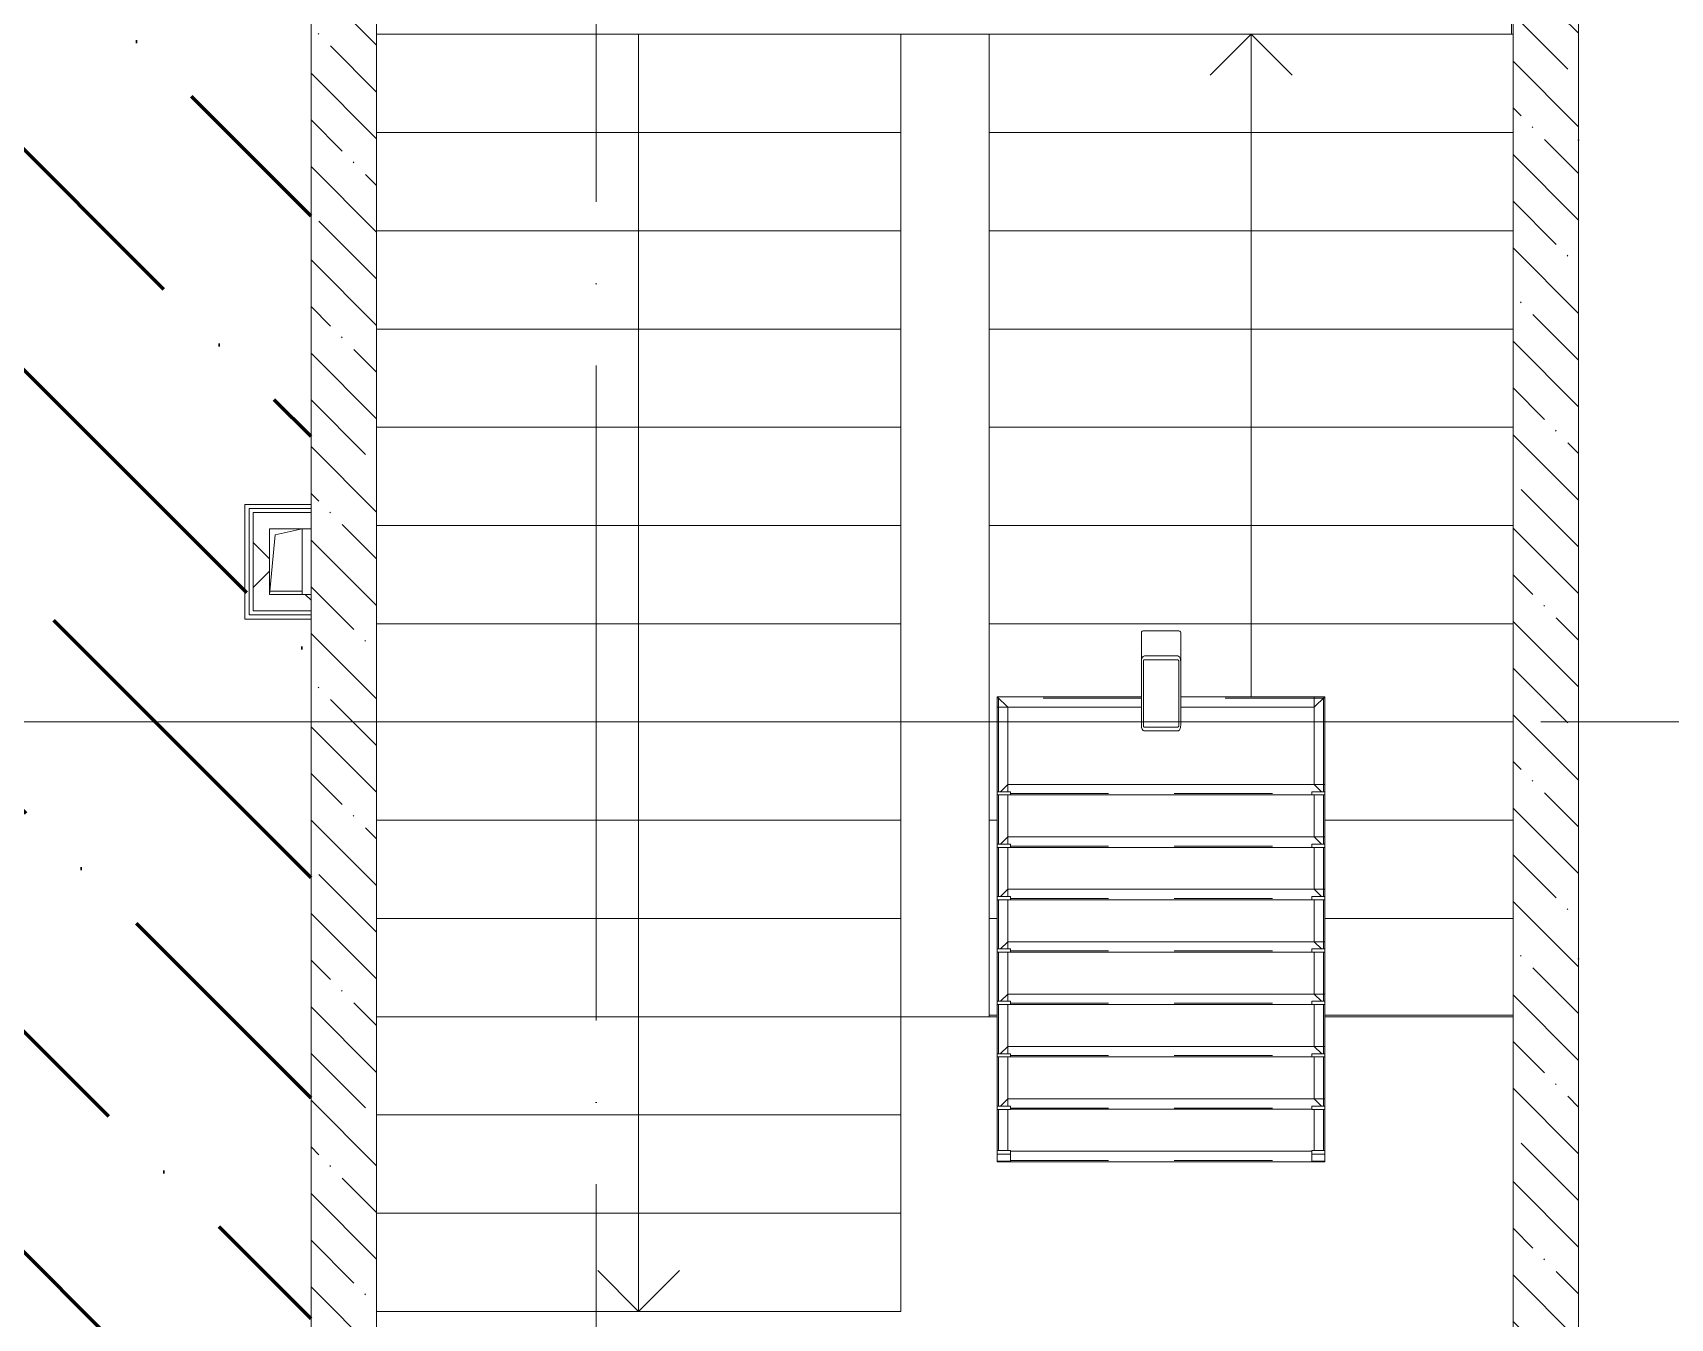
# Model space of a CAD drawing. Header units: millimetres. Extents: x -68946 to 288321, y -402657 to 324925.
# Drawn here: x 101133 to 106133, y -205702 to -201776 of the extents above; entities that cross this region are included whole.
import ezdxf

# ---------------------------------------------------------------- set-up
doc = ezdxf.new("R2010")
doc.units = ezdxf.units.MM
doc.linetypes.add('ADSK_Линия сетки', pattern=[2500, 2000, -250, 0, -250])
doc.linetypes.add('ADSK_Невидимые', pattern=[500, 300, -200])
for name, color, linetype, lineweight in [('3.4) ПТ-2.15    4 вып', 200, 'Continuous', 60), ('A-DETL-GENF-OTLN', 250, 'Continuous', 5), ('A-FLOR-____-OTLN', 192, 'Continuous', 9), ('A-GENM-____-HDLN', 13, 'ADSK_Невидимые', 9), ('A-GENM-____-MCUT', 250, 'Continuous', 25), ('A-GENM-____-OTLN', 250, 'Continuous', 9), ('A-GLAZ-____-OTLN', 250, 'Continuous', 5), ('A-ROOF-____-OTLN', 132, 'Continuous', 5), ('A-WALL-____-MCUT', 250, 'Continuous', 13), ('A-WALL-____-PATT', 250, 'Continuous', 13), ('A-WALL-FNSH-MCUT', 250, 'Continuous', 13), ('I-WALL-____-OTLN', 250, 'Continuous', 9), ('S-GRID-____-OTLN', 250, 'Continuous', 9), ('S-STRS-____-OTLN', 250, 'Continuous', 5)]:
    doc.layers.add(name, color=color, linetype=linetype, lineweight=lineweight)
pattern_1 = [(135, (28052.9, -258555.93), (-142.5612, -142.5612), []), (135, (28195.47, -258555.93), (-142.5612, -142.5612), [252.016, -50.403, 3.353, -47.05])]
pattern_2 = [(45, (28052.9, -258555.93), (-141.42136, 141.42136), []), (135, (28052.9, -258555.93), (-141.42136, -141.42136), [])]

# ---------------------------------------------------------------- blocks, each defined once
blk = doc.blocks.new('ОМ_Труба_ГОСТ 8639-82 - ОМ_Труба_ГОСТ 8639-82-25160815-АР1_Маркировочный план 3 этажа секция 2_3')
at = {"layer": 'A-GENM-____-OTLN', "lineweight": 5}
for p, q in [((76465, 54948.6), (76465, 54859.4)), ((76474, 54953.3), (76576, 54953.3)), ((76585, 54859.4), (76585, 54948.6)), ((76465, 54664.8), (76465, 54859.4)), ((76471, 54859.4), (76471, 54664.8)), ((76474, 54876.6), (76576, 54876.6)), ((76576, 54865.2), (76474, 54865.2)), ((76579, 54664.8), (76579, 54859.4)), ((76585, 54859.4), (76585, 54664.8)), ((76474, 54659.1), (76576, 54659.1)), ((76576, 54647.6), (76474, 54647.6))]:
    blk.add_line(p, q, dxfattribs=at)
at = {"layer": 'A-GENM-____-OTLN', "lineweight": 5, "flags": 128}
for points in [[(76465, 54859.4), (76465.2, 54862.8), (76465.7, 54866), (76466.5, 54869), (76467.6, 54871.6), (76469, 54873.7), (76470.6, 54875.3), (76472.2, 54876.3), (76474, 54876.6)], [(76474, 54865.2), (76473.4, 54865), (76472.9, 54864.7), (76472.3, 54864.2), (76471.9, 54863.5), (76471.5, 54862.6), (76471.2, 54861.6), (76471.1, 54860.5), (76471, 54859.4)], [(76576, 54876.6), (76577.8, 54876.3), (76579.4, 54875.3), (76581, 54873.7), (76582.4, 54871.6), (76583.5, 54869), (76584.3, 54866), (76584.8, 54862.8), (76585, 54859.4)], [(76579, 54859.4), (76578.9, 54860.5), (76578.8, 54861.6), (76578.5, 54862.6), (76578.1, 54863.5), (76577.7, 54864.2), (76577.1, 54864.7), (76576.6, 54865), (76576, 54865.2)], [(76474, 54647.6), (76472.2, 54648), (76470.6, 54648.9), (76469, 54650.5), (76467.6, 54652.7), (76466.5, 54655.3), (76465.7, 54658.2), (76465.2, 54661.5), (76465, 54664.8)], [(76471, 54664.8), (76471.1, 54663.7), (76471.2, 54662.6), (76471.5, 54661.6), (76471.9, 54660.8), (76472.3, 54660), (76472.9, 54659.5), (76473.4, 54659.2), (76474, 54659.1)], [(76585, 54664.8), (76584.8, 54661.5), (76584.3, 54658.2), (76583.5, 54655.3), (76582.4, 54652.7), (76581, 54650.5), (76579.4, 54648.9), (76577.8, 54648), (76576, 54647.6)], [(76576, 54659.1), (76576.6, 54659.2), (76577.1, 54659.5), (76577.7, 54660), (76578.1, 54660.8), (76578.5, 54661.6), (76578.8, 54662.6), (76578.9, 54663.7), (76579, 54664.8)]]:
    blk.add_lwpolyline(points, dxfattribs=at)
at = {"layer": 'A-GENM-____-OTLN', "lineweight": 5}
for centre, start_param, end_param in [((76474, 54948.6), 1.570796, 3.141593), ((76576, 54948.6), 0, 1.570796)]:
    blk.add_ellipse(centre, major_axis=(9, 0), ratio=0.524097, start_param=start_param, end_param=end_param, dxfattribs=at)
blk = doc.blocks.new('ОМ_Уголок_ГОСТ 8509-93 - ОМ_Уголок_ГОСТ 8509-93-25102386-АР1_Маркировочный план 3 этажа секция 2_3')
at = {"layer": 'A-GENM-____-HDLN'}
for p, q in [((4, -4), (440, -4)), ((560, -4), (996, -4))]:
    blk.add_line(p, q, dxfattribs=at)
at = {"layer": 'A-GENM-____-OTLN', "lineweight": 5}
for p, q in [((440, 0), (0, 0)), ((32, -32), (0, 0)), ((32, -32), (440, -32)), ((1000, 0), (560, 0)), ((560, -32), (1000, -32)), ((1000, -32), (1000, 0))]:
    blk.add_line(p, q, dxfattribs=at)
blk = doc.blocks.new('ОМ_Уголок_ГОСТ 8509-93 - ОМ_Уголок_ГОСТ 8509-93-V4-АР1_Маркировочный план 3 этажа секция 2_3')
at = {"layer": 'A-GENM-____-HDLN'}
blk.add_line((40, -4), (960, -4), dxfattribs=at)
at = {"layer": 'A-GENM-____-OTLN', "lineweight": 5}
for p, q in [((32, -32), (10, -10)), ((32, -32), (1000, -32)), ((960, 0), (40, 0)), ((1000, -32), (1000, -10))]:
    blk.add_line(p, q, dxfattribs=at)
blk = doc.blocks.new('ОМ_Уголок_ГОСТ 8509-93 - ОМ_Уголок_ГОСТ 8509-93-25102387-АР1_Маркировочный план 3 этажа секция 2_3')
at = {"layer": 'A-GENM-____-HDLN'}
blk.add_line((10, -4), (296, -4), dxfattribs=at)
at = {"layer": 'A-GENM-____-OTLN', "lineweight": 5}
for p, q in [((300, 0), (10, 0)), ((32, -32), (10, -10)), ((32, -32), (300, -32)), ((300, -32), (300, 0))]:
    blk.add_line(p, q, dxfattribs=at)
blk = doc.blocks.new('ОМ_Уголок_ГОСТ 8509-93 - ОМ_Уголок_ГОСТ 8509-93-V5-АР1_Маркировочный план 3 этажа секция 2_3')
at = {"layer": 'A-GENM-____-HDLN'}
blk.add_line((4, -4), (290, -4), dxfattribs=at)
at = {"layer": 'A-GENM-____-OTLN', "lineweight": 5}
for p, q in [((290, 0), (0, 0)), ((32, -32), (0, 0)), ((32, -32), (290, -32))]:
    blk.add_line(p, q, dxfattribs=at)
blk = doc.blocks.new('ОМ_Уголок_ГОСТ 8509-93 - ОМ_Уголок_ГОСТ 8509-93-V7-АР1_Маркировочный план 3 этажа секция 2_3')
at = {"layer": 'A-GENM-____-HDLN'}
blk.add_line((10, -4), (160, -4), dxfattribs=at)
at = {"layer": 'A-GENM-____-OTLN', "lineweight": 5}
for p, q in [((160, 0), (10, 0)), ((32, -32), (10, -10)), ((32, -32), (160, -32))]:
    blk.add_line(p, q, dxfattribs=at)
blk = doc.blocks.new('ОМ_Уголок_ГОСТ 8509-93 - ОМ_Уголок_ГОСТ 8509-93-V8-АР1_Маркировочный план 3 этажа секция 2_3')
at = {"layer": 'A-GENM-____-HDLN'}
blk.add_line((140, -4), (290, -4), dxfattribs=at)
at = {"layer": 'A-GENM-____-OTLN', "lineweight": 5}
for p, q in [((290, 0), (140, 0)), ((140, -32), (290, -32))]:
    blk.add_line(p, q, dxfattribs=at)
blk = doc.blocks.new('ОМ_Уголок_ГОСТ 8509-93 - ОМ_Уголок_ГОСТ 8509-93-V9-АР1_Маркировочный план 3 этажа секция 2_3')
at = {"layer": 'A-GENM-____-HDLN'}
blk.add_line((40, -4), (960, -4), dxfattribs=at)
at = {"layer": 'A-GENM-____-OTLN', "lineweight": 5}
for p, q in [((960, 0), (40, 0)), ((40, -32), (960, -32))]:
    blk.add_line(p, q, dxfattribs=at)
blk = doc.blocks.new('ОМ_Уголок_ГОСТ 8509-93 - ОМ_Уголок_ГОСТ 8509-93-V10-АР1_Маркировочный план 3 этажа секция 2_3')
at = {"layer": 'A-GENM-____-HDLN'}
blk.add_line((34.6, -4), (160, -4), dxfattribs=at)
at = {"layer": 'A-GENM-____-OTLN', "lineweight": 5}
for p, q in [((160, 0), (34.6, 0)), ((34.6, -32), (160, -32))]:
    blk.add_line(p, q, dxfattribs=at)
blk = doc.blocks.new('ОМ_Уголок_ГОСТ 8509-93 - ОМ_Уголок_ГОСТ 8509-93-V11-АР1_Маркировочный план 3 этажа секция 2_3')
at = {"layer": 'A-GENM-____-HDLN'}
blk.add_line((140, -4), (265.4, -4), dxfattribs=at)
at = {"layer": 'A-GENM-____-OTLN', "lineweight": 5}
for p, q in [((265.4, 0), (140, 0)), ((140, -32), (265.4, -32))]:
    blk.add_line(p, q, dxfattribs=at)
blk = doc.blocks.new('ОМ_Полоса_Трапеция прямоугольная_Прокат_ГОСТ 103-2006 - ОМ_Полоса_Трапеция прямоугольная_Прокат_ГОСТ 103-2006-25167889-АР1_Маркировочный план 3 этажа секция 2_3')
at = {"layer": 'A-GENM-____-OTLN', "lineweight": 5}
for p, q in [((76025, 54462.1), (76065, 54462.1)), ((76025, 54452.1), (76025, 54462.1)), ((76065, 54452.1), (76025, 54452.1)), ((76065, 54462.1), (76065, 54452.1))]:
    blk.add_line(p, q, dxfattribs=at)
blk = doc.blocks.new('ОМ_Полоса_Трапеция прямоугольная_Прокат_ГОСТ 103-2006 - ОМ_Полоса_Трапеция прямоугольная_Прокат_ГОСТ 103-2006-V12-АР1_Маркировочный план 3 этажа секция 2_3')
at = {"layer": 'A-GENM-____-MCUT', "lineweight": 5}
for p, q in [((76065, 53822.1), (76025, 53822.1)), ((76025, 53822.1), (76025, 53812.1)), ((76025, 53812.1), (76065, 53812.1)), ((76065, 53812.1), (76065, 53822.1))]:
    blk.add_line(p, q, dxfattribs=at)
blk = doc.blocks.new('ОМ_Полоса_Трапеция прямоугольная_Прокат_ГОСТ 103-2006 - ОМ_Полоса_Трапеция прямоугольная_Прокат_ГОСТ 103-2006-V13-АР1_Маркировочный план 3 этажа секция 2_3')
at = {"layer": 'A-GENM-____-MCUT', "lineweight": 5}
for p, q in [((76065, 53662.1), (76025, 53662.1)), ((76025, 53662.1), (76025, 53652.1)), ((76025, 53652.1), (76065, 53652.1)), ((76065, 53652.1), (76065, 53662.1))]:
    blk.add_line(p, q, dxfattribs=at)
blk = doc.blocks.new('ОМ_Полоса_Трапеция прямоугольная_Прокат_ГОСТ 103-2006 - ОМ_Полоса_Трапеция прямоугольная_Прокат_ГОСТ 103-2006-V14-АР1_Маркировочный план 3 этажа секция 2_3')
at = {"layer": 'A-GENM-____-MCUT', "lineweight": 5}
for p, q in [((76065, 53502.1), (76025, 53502.1)), ((76025, 53502.1), (76025, 53492.1)), ((76065, 53492.1), (76065, 53502.1)), ((76025, 53492.1), (76065, 53492.1))]:
    blk.add_line(p, q, dxfattribs=at)
blk = doc.blocks.new('ОМ_Полоса_Прокат_ГОСТ 103-2006 - ОМ_Полоса_Прокат_ГОСТ 103-2006-25164144-АР1_Маркировочный план 3 этажа секция 2_3')
at = {"layer": 'A-GENM-____-OTLN', "lineweight": 5}
for p, q in [((76025, 53333.6), (76025, 53332.1)), ((76025, 53332.1), (76065, 53332.1)), ((76065, 53332.1), (76065, 53333.6))]:
    blk.add_line(p, q, dxfattribs=at)
blk = doc.blocks.new('ОМ_Полоса_Прокат_ГОСТ 103-2006 - ОМ_Полоса_Прокат_ГОСТ 103-2006-37318159-АР1_Маркировочный план 3 этажа секция 2_3')
at = {"layer": 'A-GENM-____-MCUT', "lineweight": 5}
for p, q in [((76065, 53366.7), (76025, 53366.7)), ((76025, 53366.7), (76025, 53355)), ((76025, 53355), (76065, 53355)), ((76065, 53355), (76065, 53366.7))]:
    blk.add_line(p, q, dxfattribs=at)
at = {"layer": 'A-GENM-____-OTLN', "lineweight": 5}
for p, q in [((76025, 53333.6), (76025, 53355)), ((76065, 53355), (76065, 53333.6)), ((76065, 53333.6), (76025, 53333.6))]:
    blk.add_line(p, q, dxfattribs=at)
blk = doc.blocks.new('ОМ_Полоса_Трапеция прямоугольная_Прокат_ГОСТ 103-2006 - ОМ_Полоса_Трапеция прямоугольная_Прокат_ГОСТ 103-2006-25167845-АР1_Маркировочный план 3 этажа секция 2_3')
at = {"layer": 'A-GENM-____-OTLN', "lineweight": 5}
for p, q in [((76985, 54452.1), (76985, 54462.1)), ((76985, 54462.1), (77025, 54462.1)), ((77025, 54452.1), (76985, 54452.1)), ((77025, 54462.1), (77025, 54452.1))]:
    blk.add_line(p, q, dxfattribs=at)
blk = doc.blocks.new('ОМ_Полоса_Трапеция прямоугольная_Прокат_ГОСТ 103-2006 - ОМ_Полоса_Трапеция прямоугольная_Прокат_ГОСТ 103-2006-V15-АР1_Маркировочный план 3 этажа секция 2_3')
at = {"layer": 'A-GENM-____-MCUT', "lineweight": 5}
for p, q in [((76985, 53822.1), (76985, 53812.1)), ((77025, 53822.1), (76985, 53822.1)), ((76985, 53812.1), (77025, 53812.1)), ((77025, 53812.1), (77025, 53822.1))]:
    blk.add_line(p, q, dxfattribs=at)
blk = doc.blocks.new('ОМ_Полоса_Трапеция прямоугольная_Прокат_ГОСТ 103-2006 - ОМ_Полоса_Трапеция прямоугольная_Прокат_ГОСТ 103-2006-V16-АР1_Маркировочный план 3 этажа секция 2_3')
at = {"layer": 'A-GENM-____-MCUT', "lineweight": 5}
for p, q in [((76985, 53662.1), (76985, 53652.1)), ((77025, 53662.1), (76985, 53662.1)), ((76985, 53652.1), (77025, 53652.1)), ((77025, 53652.1), (77025, 53662.1))]:
    blk.add_line(p, q, dxfattribs=at)
blk = doc.blocks.new('ОМ_Полоса_Трапеция прямоугольная_Прокат_ГОСТ 103-2006 - ОМ_Полоса_Трапеция прямоугольная_Прокат_ГОСТ 103-2006-V17-АР1_Маркировочный план 3 этажа секция 2_3')
at = {"layer": 'A-GENM-____-MCUT', "lineweight": 5}
for p, q in [((76985, 53502.1), (76985, 53492.1)), ((77025, 53502.1), (76985, 53502.1)), ((77025, 53492.1), (77025, 53502.1)), ((76985, 53492.1), (77025, 53492.1))]:
    blk.add_line(p, q, dxfattribs=at)
blk = doc.blocks.new('ОМ_Полоса_Прокат_ГОСТ 103-2006 - ОМ_Полоса_Прокат_ГОСТ 103-2006-25164100-АР1_Маркировочный план 3 этажа секция 2_3')
at = {"layer": 'A-GENM-____-OTLN', "lineweight": 5}
for p, q in [((76985, 53333.6), (76985, 53332.1)), ((76985, 53332.1), (77025, 53332.1)), ((77025, 53332.1), (77025, 53333.6))]:
    blk.add_line(p, q, dxfattribs=at)
blk = doc.blocks.new('ОМ_Полоса_Прокат_ГОСТ 103-2006 - ОМ_Полоса_Прокат_ГОСТ 103-2006-37318203-АР1_Маркировочный план 3 этажа секция 2_3')
at = {"layer": 'A-GENM-____-MCUT', "lineweight": 5}
for p, q in [((76985, 53366.7), (76985, 53355)), ((77025, 53366.7), (76985, 53366.7)), ((76985, 53355), (77025, 53355)), ((77025, 53355), (77025, 53366.7))]:
    blk.add_line(p, q, dxfattribs=at)
at = {"layer": 'A-GENM-____-OTLN', "lineweight": 5}
for p, q in [((76985, 53333.6), (76985, 53355)), ((77025, 53355), (77025, 53333.6)), ((77025, 53333.6), (76985, 53333.6))]:
    blk.add_line(p, q, dxfattribs=at)
blk = doc.blocks.new('_Wn_-As_OpeningMEP_floor__Rectangular - _Wn_-As_OpeningMEP_floor__Rectangular-34851889-АР1_Маркировочный план 3 этажа секция 2_3')
at = {"layer": 'A-DETL-GENF-OTLN', "lineweight": 5}
for p, q in [((-32.3, 132.3), (50, 150)), ((-50, -50), (-32.3, 132.3))]:
    blk.add_line(p, q, dxfattribs=at)

msp = doc.modelspace()

# ---------------------------------------------------------------- hatches: boundary and pattern name
at = {"layer": '3.4) ПТ-2.15    4 вып'}
h = msp.add_hatch(dxfattribs=at)
h.set_pattern_fill('ANSI36', color=256, scale=150, angle=90)
h.paths.add_polyline_path([(101982.9057, -200180.9292), (97552.9057, -200180.9292), (97552.9057, -212650.9286), (101982.9057, -212650.9286)])
at = {"layer": 'A-WALL-____-PATT', "lineweight": 15}
h = msp.add_hatch(dxfattribs=at)
h.set_pattern_fill('FP_19', color=256, style=0, pattern_type=2)
h.set_pattern_definition(pattern_1)
h.paths.add_polyline_path([(101982.9057, -208380.9286), (102182.9057, -208380.9286), (102182.9057, -208180.928), (101982.9057, -208180.928), (101982.9057, -208369.4011)])
h.paths.add_polyline_path([(101982.9057, -206540.928), (102182.9057, -206540.928), (102182.904, -200180.9286), (101982.9057, -200180.9286), (101982.9057, -206510.928)])
h = msp.add_hatch(dxfattribs=at)
h.set_pattern_fill('FP_19', color=256, style=0, pattern_type=2)
h.set_pattern_definition(pattern_1)
h.paths.add_polyline_path([(105852.8838, -208580.9286), (105852.8838, -207080.9286), (105652.8838, -207080.9286), (105652.9057, -208580.9286)])
h.paths.add_polyline_path([(105691.1615, -206680.9286), (105852.8838, -206680.9286), (105852.8838, -200230.928), (105652.8838, -200230.928), (105652.9057, -206680.9286)])
h = msp.add_hatch(dxfattribs=at)
h.set_pattern_fill('FP_52', color=256, style=0, pattern_type=2)
h.set_pattern_definition(pattern_2)
h.paths.add_polyline_path([(101805.8512, -203491.4462), (101855.8512, -203491.4461), (101855.8512, -203291.4462), (101805.8512, -203291.4462), (101805.8512, -203491.145)])
h = msp.add_hatch(dxfattribs=at)
h.set_pattern_fill('FP_52', color=256, style=0, pattern_type=2)
h.set_pattern_definition(pattern_2)
h.paths.add_polyline_path([(101982.9057, -203541.4462), (101982.9057, -203491.4462), (101805.8512, -203491.4462), (101805.8512, -203541.4462), (101979.3805, -203541.4462)])

# ---------------------------------------------------------------- linework, layer by layer
at = {"layer": 'A-FLOR-____-OTLN', "lineweight": 5}
for p, q in [((101955.8731, -203291.4462), (101955.8731, -203491.4462)), ((104077.9057, -204780.9286), (103782.9057, -204780.9286)), ((103782.9057, -204780.9286), (103782.9057, -205680.9292)), ((104077.9057, -204775.9292), (104052.9057, -204775.9292)), ((104052.9057, -204775.9292), (104052.9057, -204780.9286)), ((105652.8838, -204775.9292), (105077.9057, -204775.9292)), ((105652.8838, -204780.9286), (105077.9057, -204780.9286)), ((103782.9057, -205680.9292), (102182.9057, -205680.9292))]:
    msp.add_line(p, q, dxfattribs=at)
at = {"layer": 'A-ROOF-____-OTLN'}
for p, q in [((103782.9057, -201780.9292), (102182.9057, -201780.9292)), ((103782.9057, -201780.9292), (103782.9057, -204780.9286)), ((103782.9057, -202080.9292), (102182.9057, -202080.9292)), ((103782.9057, -202380.9292), (102182.9057, -202380.9292)), ((103782.9057, -202680.9292), (102182.9057, -202680.9292)), ((103782.9057, -202980.9292), (102182.9057, -202980.9292)), ((103782.9057, -203280.9292), (102182.9057, -203280.9292)), ((103782.9057, -203580.9292), (102182.9057, -203580.9292)), ((103782.9057, -203880.9292), (102182.9057, -203880.9292)), ((103782.9057, -204180.9292), (102182.9057, -204180.9292)), ((103782.9057, -204480.9292), (102182.9057, -204480.9292)), ((102182.9057, -204780.9292), (103782.9057, -204780.9292)), ((103782.9057, -205080.9292), (102182.9057, -205080.9292)), ((103782.9057, -205380.9292), (102182.9057, -205380.9292))]:
    msp.add_line(p, q, dxfattribs=at)
at = {"layer": 'A-WALL-____-MCUT', "color": 250, "lineweight": 15}
for p, q in [((101982.9057, -199980.9286), (101982.9057, -206510.928)), ((102182.9057, -206510.928), (102182.9057, -200180.9286)), ((105652.8838, -200230.928), (105652.8838, -206680.9286)), ((105852.8838, -206680.9286), (105852.8838, -200230.928))]:
    msp.add_line(p, q, dxfattribs=at)
at = {"layer": 'A-WALL-____-MCUT', "lineweight": 15}
for p, q in [((101793.3512, -203228.9462), (101982.9057, -203228.9462)), ((101793.3512, -203553.9462), (101793.3512, -203228.9462)), ((101982.9057, -203553.9462), (101793.3512, -203553.9462))]:
    msp.add_line(p, q, dxfattribs=at)
at = {"layer": 'A-WALL-____-MCUT', "color": 7, "lineweight": 15}
for p, q in [((101805.8512, -203241.4462), (101982.9057, -203241.4462)), ((101805.8512, -203541.4462), (101805.8512, -203241.4462)), ((101855.8512, -203291.4462), (101982.9057, -203291.4462)), ((101855.8512, -203491.4462), (101855.8512, -203291.4462)), ((101982.9057, -203491.4462), (101855.8512, -203491.4462)), ((101982.9057, -203541.4462), (101805.8512, -203541.4462))]:
    msp.add_line(p, q, dxfattribs=at)
at = {"layer": 'A-WALL-FNSH-MCUT', "lineweight": 15}
for p, q in [((101982.9057, -203216.4462), (101780.8512, -203216.4462)), ((101780.8512, -203216.4462), (101780.8512, -203566.4462)), ((101780.8512, -203566.4462), (101982.9057, -203566.4462))]:
    msp.add_line(p, q, dxfattribs=at)
at = {"layer": 'I-WALL-____-OTLN', "lineweight": 15}
msp.add_line((101855.8731, -203480.9286), (101955.8731, -203480.9286), dxfattribs=at)
at = {"layer": 'S-GRID-____-OTLN', "linetype": 'ADSK_Линия сетки'}
for p, q in [((102852.9057, -262294.7685), (102852.9057, -197353.9241)), ((105852.9057, -197353.9241), (105852.9057, -262294.7685)), ((93236.8325, -203880.9286), (184856.9445, -203880.9286))]:
    msp.add_line(p, q, dxfattribs=at)
at = {"layer": 'S-STRS-____-OTLN'}
for p, q in [((105647.8856, -201780.9292), (105647.8856, -200180.9286)), ((103782.9057, -201780.9292), (102182.9057, -201780.9292)), ((103782.9057, -201780.9292), (102182.9057, -201780.9292)), ((103782.9057, -201780.9292), (103922.9076, -201780.9292)), ((103782.9057, -201780.9292), (103782.9057, -202080.9292)), ((103922.9076, -201780.9292), (104007.9076, -201780.9292)), ((104007.9076, -201780.9292), (104052.9057, -201780.9292)), ((104052.9057, -201780.9292), (105652.8838, -201780.9292)), ((104052.9057, -202080.9292), (104052.9057, -201780.9292)), ((104052.9057, -201780.9292), (105652.8838, -201780.9292)), ((103782.9057, -202080.9292), (102182.9057, -202080.9292)), ((103782.9057, -202080.9292), (102182.9057, -202080.9292)), ((103782.9057, -202080.9292), (103782.9057, -202380.9292)), ((104052.9057, -202380.9292), (104052.9057, -202080.9292)), ((104052.9057, -202080.9292), (105652.8838, -202080.9292)), ((104052.9057, -202080.9292), (105652.8838, -202080.9292)), ((103782.9057, -202380.9292), (102182.9057, -202380.9292)), ((103782.9057, -202380.9292), (102182.9057, -202380.9292)), ((103782.9057, -202380.9292), (103782.9057, -202680.9292)), ((104052.9057, -202680.9292), (104052.9057, -202380.9292)), ((104052.9057, -202380.9292), (105652.8838, -202380.9292)), ((104052.9057, -202380.9292), (105652.8838, -202380.9292)), ((103782.9057, -202680.9292), (102182.9057, -202680.9292)), ((103782.9057, -202680.9292), (102182.9057, -202680.9292)), ((103782.9057, -202680.9292), (103782.9057, -202980.9292)), ((104052.9057, -202980.9292), (104052.9057, -202680.9292)), ((104052.9057, -202680.9292), (105652.8838, -202680.9292)), ((104052.9057, -202680.9292), (105652.8838, -202680.9292)), ((103782.9057, -202980.9292), (102182.9057, -202980.9292)), ((103782.9057, -202980.9292), (102182.9057, -202980.9292)), ((103782.9057, -202980.9292), (103782.9057, -203280.9292)), ((104052.9057, -203280.9292), (104052.9057, -202980.9292)), ((104052.9057, -202980.9292), (105652.8838, -202980.9292)), ((104052.9057, -202980.9292), (105652.8838, -202980.9292)), ((103782.9057, -203280.9292), (102182.9057, -203280.9292)), ((103782.9057, -203280.9292), (102182.9057, -203280.9292)), ((103782.9057, -203280.9292), (103782.9057, -203580.9292)), ((104052.9057, -203580.9292), (104052.9057, -203280.9292)), ((104052.9057, -203280.9292), (105652.8838, -203280.9292)), ((104052.9057, -203280.9292), (105652.8838, -203280.9292)), ((103782.9057, -203580.9292), (102182.9057, -203580.9292)), ((103782.9057, -203580.9292), (102182.9057, -203580.9292)), ((103782.9057, -203580.9292), (103782.9057, -203880.9292)), ((104052.9057, -203880.9292), (104052.9057, -203580.9292)), ((104052.9057, -203580.9292), (105652.8838, -203580.9292)), ((104052.9057, -203580.9292), (105652.8838, -203580.9292)), ((103782.9057, -203880.9292), (102182.9057, -203880.9292)), ((103782.9057, -203880.9292), (102182.9057, -203880.9292)), ((103782.9057, -203880.9292), (103782.9057, -204180.9292)), ((104052.9057, -204180.9292), (104052.9057, -203880.9292)), ((104052.9057, -203880.9292), (104077.9057, -203880.9292)), ((104052.9057, -203880.9292), (104077.9057, -203880.9292)), ((105077.9057, -203880.9292), (105652.8838, -203880.9292)), ((105077.9057, -203880.9292), (105652.8838, -203880.9292)), ((103782.9057, -204180.9292), (102182.9057, -204180.9292)), ((103782.9057, -204180.9292), (102182.9057, -204180.9292)), ((103782.9057, -204180.9292), (103782.9057, -204480.9292)), ((104052.9057, -204480.9292), (104052.9057, -204180.9292)), ((104052.9057, -204180.9292), (104077.9057, -204180.9292)), ((104052.9057, -204180.9292), (104077.9057, -204180.9292)), ((105077.9057, -204180.9292), (105652.8838, -204180.9292)), ((105077.9057, -204180.9292), (105652.8838, -204180.9292)), ((103782.9057, -204480.9292), (102182.9057, -204480.9292)), ((103782.9057, -204480.9292), (102182.9057, -204480.9292)), ((103782.9057, -204480.9292), (103782.9057, -204780.9286)), ((104052.9057, -204775.9292), (104052.9057, -204480.9292)), ((104052.9057, -204480.9292), (104077.9057, -204480.9292)), ((104052.9057, -204480.9292), (104077.9057, -204480.9292)), ((105077.9057, -204480.9292), (105652.8838, -204480.9292)), ((105077.9057, -204480.9292), (105652.8838, -204480.9292)), ((103782.9057, -204780.9292), (102182.9057, -204780.9292)), ((103782.9057, -204780.9292), (102182.9057, -204780.9292)), ((103782.9057, -205080.9292), (102182.9057, -205080.9292)), ((103782.9057, -205080.9292), (102182.9057, -205080.9292)), ((103782.9057, -205380.9292), (102182.9057, -205380.9292)), ((103782.9057, -205380.9292), (102182.9057, -205380.9292)), ((103782.9057, -205680.9292), (102182.9057, -205680.9292))]:
    msp.add_line(p, q, dxfattribs=at)
at = {"layer": 'S-STRS-____-OTLN', "lineweight": 9}
for p, q in [((102982.9057, -201780.9292), (102982.9057, -202080.9292)), ((104852.9057, -201780.9292), (104727.9057, -201905.9292)), ((104852.9057, -202080.9292), (104852.9057, -201780.9292)), ((104852.9057, -201780.9292), (104977.9057, -201905.9292)), ((102982.9057, -202080.9292), (102982.9057, -202380.9292)), ((104852.9057, -202380.9292), (104852.9057, -202080.9292)), ((102982.9057, -202380.9292), (102982.9057, -202680.9292)), ((104852.9057, -202680.9292), (104852.9057, -202380.9292)), ((102982.9057, -202680.9292), (102982.9057, -202980.9292)), ((104852.9057, -202980.9292), (104852.9057, -202680.9292)), ((102982.9057, -202980.9292), (102982.9057, -203280.9292)), ((104852.9057, -203280.9292), (104852.9057, -202980.9292)), ((102982.9057, -203280.9292), (102982.9057, -203580.9292)), ((104852.9057, -203580.9292), (104852.9057, -203280.9292)), ((102982.9057, -203580.9292), (102982.9057, -203880.9292)), ((104852.9057, -203803.8098), (104852.9057, -203580.9292)), ((102982.9057, -203880.9292), (102982.9057, -204180.9292)), ((102982.9057, -204180.9292), (102982.9057, -204480.9292)), ((102982.9057, -204480.9292), (102982.9057, -204780.9292)), ((102982.9057, -204780.9292), (102982.9057, -205080.9292)), ((102982.9057, -205080.9292), (102982.9057, -205380.9292)), ((102982.9057, -205380.9292), (102982.9057, -205680.9292)), ((102982.9057, -205680.9292), (102857.9057, -205555.9292)), ((102982.9057, -205680.9292), (103107.9057, -205555.9292))]:
    msp.add_line(p, q, dxfattribs=at)

# ---------------------------------------------------------------- block references
at = {"layer": 'A-GENM-____-OTLN', "lineweight": 5}
for name, p in [('ОМ_Труба_ГОСТ 8639-82 - ОМ_Труба_ГОСТ 8639-82-25160815-АР1_Маркировочный план 3 этажа секция 2_3', (28052.9057, -258555.9292)), ('ОМ_Полоса_Трапеция прямоугольная_Прокат_ГОСТ 103-2006 - ОМ_Полоса_Трапеция прямоугольная_Прокат_ГОСТ 103-2006-25167889-АР1_Маркировочный план 3 этажа секция 2_3', (28052.9057, -258555.9292)), ('ОМ_Полоса_Трапеция прямоугольная_Прокат_ГОСТ 103-2006 - ОМ_Полоса_Трапеция прямоугольная_Прокат_ГОСТ 103-2006-25167845-АР1_Маркировочный план 3 этажа секция 2_3', (28052.9057, -258555.9292)), ('ОМ_Полоса_Трапеция прямоугольная_Прокат_ГОСТ 103-2006 - ОМ_Полоса_Трапеция прямоугольная_Прокат_ГОСТ 103-2006-25167889-АР1_Маркировочный план 3 этажа секция 2_3', (28052.9057, -258715.9292)), ('ОМ_Полоса_Трапеция прямоугольная_Прокат_ГОСТ 103-2006 - ОМ_Полоса_Трапеция прямоугольная_Прокат_ГОСТ 103-2006-25167845-АР1_Маркировочный план 3 этажа секция 2_3', (28052.9057, -258715.9292)), ('ОМ_Полоса_Трапеция прямоугольная_Прокат_ГОСТ 103-2006 - ОМ_Полоса_Трапеция прямоугольная_Прокат_ГОСТ 103-2006-25167889-АР1_Маркировочный план 3 этажа секция 2_3', (28052.9057, -258875.9292)), ('ОМ_Полоса_Трапеция прямоугольная_Прокат_ГОСТ 103-2006 - ОМ_Полоса_Трапеция прямоугольная_Прокат_ГОСТ 103-2006-25167845-АР1_Маркировочный план 3 этажа секция 2_3', (28052.9057, -258875.9292)), ('ОМ_Полоса_Трапеция прямоугольная_Прокат_ГОСТ 103-2006 - ОМ_Полоса_Трапеция прямоугольная_Прокат_ГОСТ 103-2006-25167889-АР1_Маркировочный план 3 этажа секция 2_3', (28052.9057, -259035.9292)), ('ОМ_Полоса_Трапеция прямоугольная_Прокат_ГОСТ 103-2006 - ОМ_Полоса_Трапеция прямоугольная_Прокат_ГОСТ 103-2006-25167845-АР1_Маркировочный план 3 этажа секция 2_3', (28052.9057, -259035.9292)), ('ОМ_Полоса_Трапеция прямоугольная_Прокат_ГОСТ 103-2006 - ОМ_Полоса_Трапеция прямоугольная_Прокат_ГОСТ 103-2006-V12-АР1_Маркировочный план 3 этажа секция 2_3', (28052.9057, -258555.9292)), ('ОМ_Полоса_Трапеция прямоугольная_Прокат_ГОСТ 103-2006 - ОМ_Полоса_Трапеция прямоугольная_Прокат_ГОСТ 103-2006-V15-АР1_Маркировочный план 3 этажа секция 2_3', (28052.9057, -258555.9292)), ('ОМ_Полоса_Трапеция прямоугольная_Прокат_ГОСТ 103-2006 - ОМ_Полоса_Трапеция прямоугольная_Прокат_ГОСТ 103-2006-V13-АР1_Маркировочный план 3 этажа секция 2_3', (28052.9057, -258555.9292)), ('ОМ_Полоса_Трапеция прямоугольная_Прокат_ГОСТ 103-2006 - ОМ_Полоса_Трапеция прямоугольная_Прокат_ГОСТ 103-2006-V16-АР1_Маркировочный план 3 этажа секция 2_3', (28052.9057, -258555.9292)), ('ОМ_Полоса_Трапеция прямоугольная_Прокат_ГОСТ 103-2006 - ОМ_Полоса_Трапеция прямоугольная_Прокат_ГОСТ 103-2006-V14-АР1_Маркировочный план 3 этажа секция 2_3', (28052.9057, -258555.9292)), ('ОМ_Полоса_Трапеция прямоугольная_Прокат_ГОСТ 103-2006 - ОМ_Полоса_Трапеция прямоугольная_Прокат_ГОСТ 103-2006-V17-АР1_Маркировочный план 3 этажа секция 2_3', (28052.9057, -258555.9292)), ('ОМ_Полоса_Прокат_ГОСТ 103-2006 - ОМ_Полоса_Прокат_ГОСТ 103-2006-37318159-АР1_Маркировочный план 3 этажа секция 2_3', (28052.9057, -258555.9292)), ('ОМ_Полоса_Прокат_ГОСТ 103-2006 - ОМ_Полоса_Прокат_ГОСТ 103-2006-25164144-АР1_Маркировочный план 3 этажа секция 2_3', (28052.9057, -258555.9292)), ('ОМ_Полоса_Прокат_ГОСТ 103-2006 - ОМ_Полоса_Прокат_ГОСТ 103-2006-37318203-АР1_Маркировочный план 3 этажа секция 2_3', (28052.9057, -258555.9292)), ('ОМ_Полоса_Прокат_ГОСТ 103-2006 - ОМ_Полоса_Прокат_ГОСТ 103-2006-25164100-АР1_Маркировочный план 3 этажа секция 2_3', (28052.9057, -258555.9292))]:
    msp.add_blockref(name, p, dxfattribs=at)
at = {"layer": 'A-GENM-____-OTLN', "lineweight": 5, "extrusion": (0, 0, -1)}
msp.add_blockref('ОМ_Уголок_ГОСТ 8509-93 - ОМ_Уголок_ГОСТ 8509-93-25102386-АР1_Маркировочный план 3 этажа секция 2_3', (-105077.9057, -203803.8098), dxfattribs=at)
for name, p, rotation in [('ОМ_Уголок_ГОСТ 8509-93 - ОМ_Уголок_ГОСТ 8509-93-V5-АР1_Маркировочный план 3 этажа секция 2_3', (-104077.9057, -203803.8098), 269.999999999999), ('ОМ_Уголок_ГОСТ 8509-93 - ОМ_Уголок_ГОСТ 8509-93-25102387-АР1_Маркировочный план 3 этажа секция 2_3', (-105077.9057, -204103.8098), 89.99999999999925), ('ОМ_Уголок_ГОСТ 8509-93 - ОМ_Уголок_ГОСТ 8509-93-V4-АР1_Маркировочный план 3 этажа секция 2_3', (-104077.9057, -204103.8098), 180), ('ОМ_Уголок_ГОСТ 8509-93 - ОМ_Уголок_ГОСТ 8509-93-V8-АР1_Маркировочный план 3 этажа секция 2_3', (-104077.9057, -203963.8098), 269.999999999999), ('ОМ_Уголок_ГОСТ 8509-93 - ОМ_Уголок_ГОСТ 8509-93-V7-АР1_Маркировочный план 3 этажа секция 2_3', (-105077.9057, -204263.8098), 89.99999999999925), ('ОМ_Уголок_ГОСТ 8509-93 - ОМ_Уголок_ГОСТ 8509-93-V4-АР1_Маркировочный план 3 этажа секция 2_3', (-104077.9057, -204263.8098), 180), ('ОМ_Уголок_ГОСТ 8509-93 - ОМ_Уголок_ГОСТ 8509-93-V8-АР1_Маркировочный план 3 этажа секция 2_3', (-104077.9057, -204123.8098), 269.999999999999), ('ОМ_Уголок_ГОСТ 8509-93 - ОМ_Уголок_ГОСТ 8509-93-V7-АР1_Маркировочный план 3 этажа секция 2_3', (-105077.9057, -204423.8098), 89.99999999999925), ('ОМ_Уголок_ГОСТ 8509-93 - ОМ_Уголок_ГОСТ 8509-93-V8-АР1_Маркировочный план 3 этажа секция 2_3', (-104077.9057, -204283.8098), 269.999999999999), ('ОМ_Уголок_ГОСТ 8509-93 - ОМ_Уголок_ГОСТ 8509-93-V4-АР1_Маркировочный план 3 этажа секция 2_3', (-104077.9057, -204423.8098), 180), ('ОМ_Уголок_ГОСТ 8509-93 - ОМ_Уголок_ГОСТ 8509-93-V7-АР1_Маркировочный план 3 этажа секция 2_3', (-105077.9057, -204583.8098), 89.99999999999925), ('ОМ_Уголок_ГОСТ 8509-93 - ОМ_Уголок_ГОСТ 8509-93-V8-АР1_Маркировочный план 3 этажа секция 2_3', (-104077.9057, -204443.8098), 269.999999999999), ('ОМ_Уголок_ГОСТ 8509-93 - ОМ_Уголок_ГОСТ 8509-93-V4-АР1_Маркировочный план 3 этажа секция 2_3', (-104077.9057, -204583.8098), 180), ('ОМ_Уголок_ГОСТ 8509-93 - ОМ_Уголок_ГОСТ 8509-93-V7-АР1_Маркировочный план 3 этажа секция 2_3', (-105077.9057, -204743.8098), 89.99999999999925), ('ОМ_Уголок_ГОСТ 8509-93 - ОМ_Уголок_ГОСТ 8509-93-V4-АР1_Маркировочный план 3 этажа секция 2_3', (-104077.9057, -204743.8098), 180), ('ОМ_Уголок_ГОСТ 8509-93 - ОМ_Уголок_ГОСТ 8509-93-V8-АР1_Маркировочный план 3 этажа секция 2_3', (-104077.9057, -204603.8098), 269.999999999999), ('ОМ_Уголок_ГОСТ 8509-93 - ОМ_Уголок_ГОСТ 8509-93-V7-АР1_Маркировочный план 3 этажа секция 2_3', (-105077.9057, -204903.8098), 89.99999999999925), ('ОМ_Уголок_ГОСТ 8509-93 - ОМ_Уголок_ГОСТ 8509-93-V4-АР1_Маркировочный план 3 этажа секция 2_3', (-104077.9057, -204903.8098), 180), ('ОМ_Уголок_ГОСТ 8509-93 - ОМ_Уголок_ГОСТ 8509-93-V8-АР1_Маркировочный план 3 этажа секция 2_3', (-104077.9057, -204763.8098), 269.999999999999), ('ОМ_Уголок_ГОСТ 8509-93 - ОМ_Уголок_ГОСТ 8509-93-V7-АР1_Маркировочный план 3 этажа секция 2_3', (-105077.9057, -205063.8098), 89.99999999999925), ('ОМ_Уголок_ГОСТ 8509-93 - ОМ_Уголок_ГОСТ 8509-93-V4-АР1_Маркировочный план 3 этажа секция 2_3', (-104077.9057, -205063.8098), 180), ('ОМ_Уголок_ГОСТ 8509-93 - ОМ_Уголок_ГОСТ 8509-93-V11-АР1_Маркировочный план 3 этажа секция 2_3', (-104077.9057, -204923.8098), 269.999999999999), ('ОМ_Уголок_ГОСТ 8509-93 - ОМ_Уголок_ГОСТ 8509-93-V10-АР1_Маркировочный план 3 этажа секция 2_3', (-105077.9057, -205223.8098), 89.99999999999925), ('ОМ_Уголок_ГОСТ 8509-93 - ОМ_Уголок_ГОСТ 8509-93-V9-АР1_Маркировочный план 3 этажа секция 2_3', (-104077.9057, -205223.8098), 180)]:
    msp.add_blockref(name, p, dxfattribs=dict(at, rotation=rotation))
at = {"layer": 'A-GLAZ-____-OTLN'}
msp.add_blockref('_Wn_-As_OpeningMEP_floor__Rectangular - _Wn_-As_OpeningMEP_floor__Rectangular-34851889-АР1_Маркировочный план 3 этажа секция 2_3', (101905.8731, -203441.4462), dxfattribs=at)

doc.saveas('drawing.dxf')
